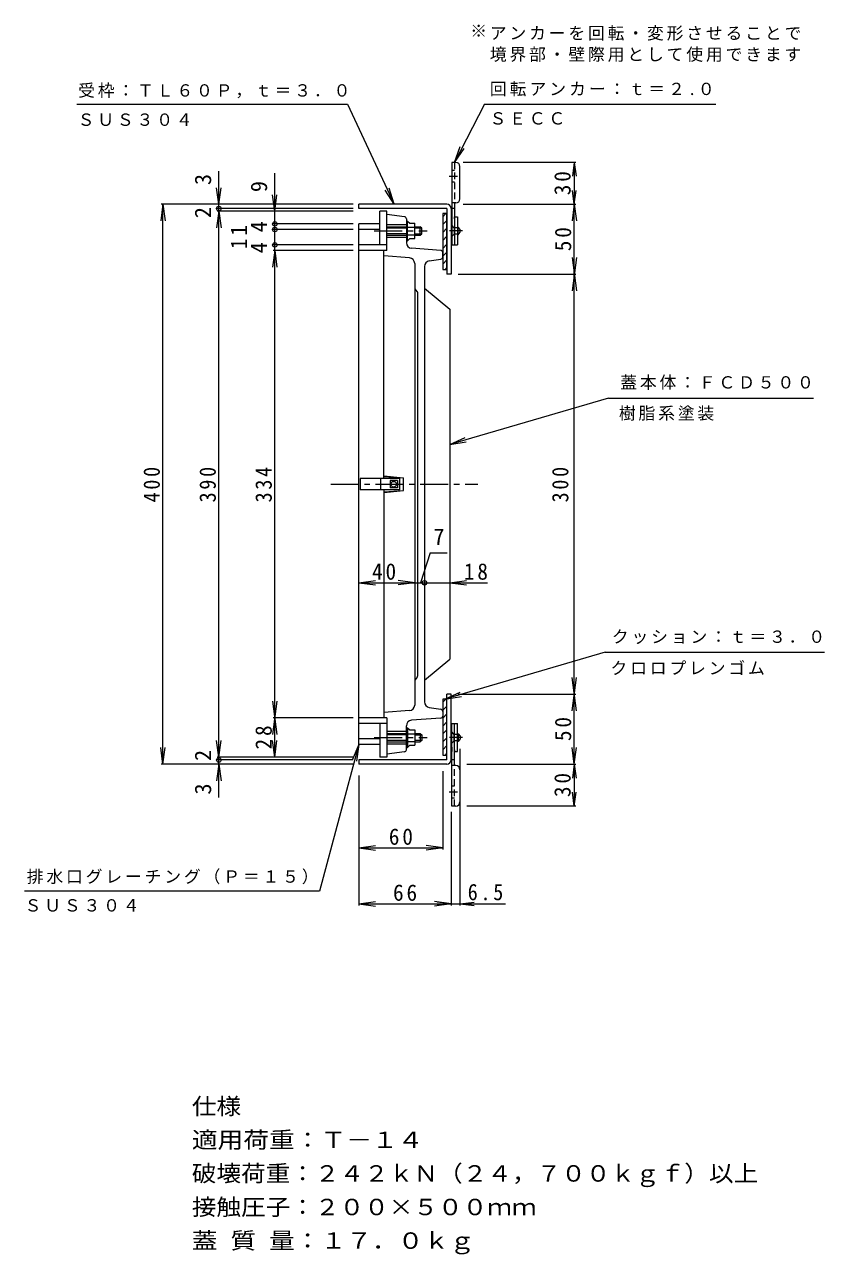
# Model space of a CAD drawing. Units: millimetres at full size, sheet at 1:4. Extents: x -727 to 715, y -548 to 477.
# Drawn here: x 144 to 715, y -402 to 476 of the extents above; entities that cross this region are included whole.
import ezdxf
from ezdxf.enums import TextEntityAlignment as Align

# ---------------------------------------------------------------- set-up
doc = ezdxf.new("R2010")
doc.units = ezdxf.units.MM
doc.header["$LTSCALE"] = 4
doc.header["$PDMODE"] = 32
doc.header["$PDSIZE"] = 3.2
for name, pattern in [('CHAIN1', [8, 5, -1, 1, -1]), ('CHAIN2', [12, 9, -1, 1, -1]), ('DASHED1', [1.8, 1.2, -0.6])]:
    doc.linetypes.add(name, pattern=pattern)
for name, color, linetype, lineweight in [('0-0_通り芯', 3, 'Continuous', 9), ('0-1_躯体', 2, 'Continuous', 9), ('0-4_その他', 7, 'Continuous', 9), ('0-5_寸法', 7, 'Continuous', 9), ('0-6_ハッチ', 6, 'Continuous', 9), ('0-E', 7, 'Continuous', 9), ('0-F', 7, 'Continuous', 9)]:
    doc.layers.add(name, color=color, linetype=linetype, lineweight=lineweight)
doc.styles.add('ＭＳ ゴシック', font='')
doc.styles.get('ＭＳ ゴシック').set_extended_font_data('MS Gothic')

msp = doc.modelspace()

# ---------------------------------------------------------------- linework, layer by layer
at = {"layer": '0-0_通り芯'}
for p, q in [((397.324, 319.033), (397.324, 343.033)), ((402.324, 343.033), (397.324, 343.033)), ((402.324, 315.033), (402.324, 343.033)), ((397.324, 334.033), (382.324, 334.033)), ((382.324, -37.967), (382.324, 334.033)), ((415.011, 339.197), (402.324, 340.783)), ((416.325, 337.709), (416.325, 320.614)), ((416.325, 336.033), (417.125, 336.033)), ((417.125, 322.033), (417.125, 336.033)), ((417.125, 336.033), (418.725, 334.558)), ((418.725, 334.558), (422.325, 334.558)), ((397.324, 330.033), (382.324, 330.033)), ((402.324, 333.533), (416.325, 333.533)), ((402.324, 332.033), (416.325, 332.033)), ((416.325, 331.033), (402.324, 331.033)), ((416.325, 327.033), (402.324, 327.033)), ((402.324, 326.033), (416.325, 326.033)), ((417.125, 331.795), (422.325, 331.795)), ((417.125, 326.271), (422.325, 326.271)), ((422.325, 332.033), (426.325, 332.033)), ((427.325, 331.033), (422.325, 331.033)), ((422.325, 327.033), (427.325, 327.033)), ((422.325, 326.033), (426.325, 326.033)), ((426.325, 326.033), (426.325, 332.033)), ((427.325, 331.033), (426.325, 332.033)), ((426.325, 326.033), (427.325, 327.033)), ((427.325, 327.033), (427.325, 331.033)), ((402.324, 319.033), (382.324, 319.033)), ((402.324, 324.533), (416.325, 324.533)), ((416.325, 322.033), (417.125, 322.033)), ((417.125, 322.033), (418.725, 323.508)), ((440.931, 315.132), (420.04, 316.625)), ((402.324, 315.033), (382.324, 315.033)), ((400.324, 152.033), (400.324, 315.033)), ((418.623, 309.791), (400.324, 311.163)), ((432.716, 307.555), (441.052, 308.837)), ((442.324, 310.32), (442.324, 313.636)), ((422.324, 305.802), (422.324, -9.736)), ((429.324, 303.601), (429.324, -7.535)), ((424.105, 285.807), (422.543, 287.759)), ((424.324, 285.182), (424.324, 10.884)), ((429.324, 288.033), (447.324, 273.033)), ((447.324, 273.033), (447.324, 23.033)), ((383.324, 152.033), (383.324, 144.033)), ((411.324, 152.033), (383.324, 152.033)), ((397.824, 152.033), (397.824, 144.033)), ((400.324, 154.033), (414.324, 152.533)), ((400.324, 153.533), (414.324, 152.533)), ((409.924, 150.633), (409.924, 145.433)), ((411.324, 152.033), (411.324, 144.033)), ((414.324, 143.533), (414.324, 152.533)), ((411.324, 144.033), (383.324, 144.033)), ((400.324, 144.033), (400.324, -18.967)), ((400.324, 142.533), (414.324, 143.533)), ((400.324, 142.033), (414.324, 143.533)), ((409.924, 145.433), (404.724, 145.433)), ((429.324, 8.033), (447.324, 23.033)), ((424.105, 10.259), (422.543, 8.307)), ((418.623, -13.725), (400.324, -15.097)), ((432.716, -11.489), (441.052, -12.771)), ((442.324, -14.254), (442.324, -17.57)), ((402.324, -18.967), (382.324, -18.967)), ((402.324, -22.967), (382.324, -22.967)), ((397.324, -22.967), (397.324, -46.967)), ((402.324, -18.967), (402.324, -46.967)), ((416.325, -41.643), (416.325, -24.548)), ((416.325, -25.967), (417.125, -25.967)), ((417.125, -25.967), (417.125, -39.967)), ((417.125, -25.967), (418.725, -27.442)), ((440.931, -19.066), (420.04, -20.559)), ((397.324, -33.967), (382.324, -33.967)), ((402.324, -28.467), (416.325, -28.467)), ((402.324, -29.967), (416.325, -29.967)), ((416.325, -30.967), (402.324, -30.967)), ((416.325, -34.967), (402.324, -34.967)), ((417.125, -30.205), (422.325, -30.205)), ((422.325, -29.967), (426.325, -29.967)), ((422.325, -30.967), (427.325, -30.967)), ((427.325, -34.967), (422.325, -34.967)), ((426.325, -29.967), (426.325, -35.967)), ((426.325, -29.967), (427.325, -30.967)), ((427.325, -34.967), (426.325, -35.967)), ((427.325, -30.967), (427.325, -34.967)), ((397.324, -37.967), (382.324, -37.967)), ((402.324, -35.967), (416.325, -35.967)), ((402.324, -37.467), (416.325, -37.467)), ((415.011, -43.131), (402.324, -44.717)), ((416.325, -39.967), (417.125, -39.967)), ((417.125, -35.729), (422.325, -35.729)), ((417.125, -39.967), (418.725, -38.492)), ((418.725, -38.492), (422.325, -38.492)), ((422.325, -35.967), (426.325, -35.967)), ((402.324, -46.967), (397.324, -46.967))]:
    msp.add_line(p, q, dxfattribs=at)
at = {"layer": '0-0_通り芯', "linetype": 'CHAIN1'}
for p, q in [((393.324, 329.033), (431.325, 329.033)), ((362.324, 148.033), (467.324, 148.033)), ((393.324, -32.967), (431.325, -32.967))]:
    msp.add_line(p, q, dxfattribs=at)
at = {"layer": '0-0_通り芯'}
for points in [[(418.725, 323.508), (422.325, 323.508), (422.325, 334.558)], [(409.924, 150.633), (404.724, 150.633), (404.724, 145.433)], [(418.725, -27.442), (422.325, -27.442), (422.325, -38.492)]]:
    msp.add_lwpolyline(points, dxfattribs=at)
msp.add_circle((407.324, 148.033), 2, dxfattribs=at)
for centre, radius, start, end in [((414.825, 337.709), 1.5, 0, 82.87332), ((420.325, 320.614), 4, 180, 265.91417), ((418.324, 305.802), 4, 0, 85.71117), ((433.324, 303.601), 4, 98.746, 180), ((440.824, 313.636), 1.5, 0, 85.9142), ((440.824, 310.32), 1.5, 278.74637, 0), ((423.324, 288.384), 1, 180, 218.66106), ((423.324, 285.182), 1, 0, 38.66106), ((423.324, 10.884), 1, 321.33894, 0), ((423.324, 7.682), 1, 141.33894, 180), ((433.324, -7.535), 4, 180, 261.254), ((418.324, -9.736), 4, 274.28883, 0), ((440.824, -17.57), 1.5, 274.0858, 0), ((440.824, -14.254), 1.5, 0, 81.25363), ((420.325, -24.548), 4, 94.08583, 180), ((414.825, -41.643), 1.5, 277.12668, 0)]:
    msp.add_arc(centre, radius, start, end, dxfattribs=at)
at = {"layer": '0-1_躯体'}
for p, q in [((451.624, 378.033), (448.824, 378.033)), ((448.824, 378.033), (448.824, 319.033)), ((454.624, 352.033), (454.624, 375.033)), ((445.324, 348.033), (382.324, 348.033)), ((382.324, 345.033), (382.324, 348.033)), ((445.324, 345.033), (382.324, 345.033)), ((445.324, 345.033), (445.324, 298.033)), ((448.324, 345.033), (448.324, 298.033)), ((451.624, 349.033), (448.824, 349.033)), ((450.824, 345.033), (448.824, 345.033)), ((450.824, 349.038), (450.824, 319.033)), ((448.324, 339.033), (448.324, 319.033)), ((448.324, 339.033), (448.824, 339.033)), ((448.824, 335.783), (448.824, 339.033)), ((448.824, 335.783), (448.824, 322.283)), ((450.824, 337.783), (450.824, 339.033)), ((450.824, 339.033), (452.824, 339.033)), ((452.824, 339.033), (452.824, 319.033)), ((448.624, 333.033), (448.624, 329.033)), ((448.824, 333.033), (448.624, 333.033)), ((448.624, 325.033), (448.624, 329.033)), ((453.324, 326.283), (452.824, 326.283)), ((453.324, 326.283), (453.324, 331.783)), ((448.324, 319.033), (452.824, 319.033)), ((448.824, 325.033), (448.624, 325.033)), ((448.824, 322.283), (448.824, 319.033)), ((448.824, 319.033), (450.824, 319.033)), ((450.824, 320.283), (450.824, 319.033)), ((448.324, 298.033), (445.324, 298.033)), ((448.324, -1.967), (445.324, -1.967)), ((445.324, -48.967), (445.324, -1.967)), ((448.324, -48.967), (448.324, -1.967)), ((448.324, -22.967), (452.824, -22.967)), ((448.324, -42.967), (448.324, -22.967)), ((448.824, -22.967), (450.824, -22.967)), ((448.824, -81.967), (448.824, -22.967)), ((448.824, -26.217), (448.824, -22.967)), ((448.824, -39.717), (448.824, -26.217)), ((450.824, -52.972), (450.824, -22.967)), ((450.824, -24.217), (450.824, -22.967)), ((452.824, -42.967), (452.824, -22.967)), ((448.824, -28.967), (448.624, -28.967)), ((448.624, -28.967), (448.624, -32.967)), ((453.324, -30.217), (452.824, -30.217)), ((453.324, -30.217), (454.824, -31.967)), ((453.324, -30.217), (453.324, -35.717)), ((454.824, -33.967), (453.324, -35.717)), ((454.824, -31.967), (454.824, -33.967)), ((448.324, -42.967), (448.824, -42.967)), ((448.824, -39.717), (448.824, -42.967)), ((450.824, -41.717), (450.824, -42.967)), ((450.824, -42.967), (452.824, -42.967)), ((453.324, -35.717), (452.824, -35.717)), ((445.324, -48.967), (382.324, -48.967)), ((382.324, -48.967), (382.324, -51.967)), ((445.324, -51.967), (382.324, -51.967)), ((450.824, -48.967), (448.824, -48.967)), ((451.624, -52.967), (448.824, -52.967)), ((454.624, -55.967), (454.624, -78.967)), ((451.624, -81.967), (448.824, -81.967))]:
    msp.add_line(p, q, dxfattribs=at)
at = {"layer": '0-1_躯体', "linetype": 'DASHED1'}
for p, q in [((450.824, 378.028), (450.824, 349.038)), ((450.824, 372.283), (448.824, 372.283)), ((450.824, 363.783), (448.824, 363.783)), ((450.624, 331.283), (448.824, 333.033)), ((450.624, 326.783), (448.824, 325.033)), ((450.624, 331.283), (450.824, 331.283)), ((452.824, 331.283), (450.824, 331.283)), ((452.824, 326.783), (450.824, 326.783)), ((450.624, -30.717), (448.824, -28.967)), ((450.624, -30.717), (450.824, -30.717)), ((450.624, -35.217), (450.624, -30.717)), ((452.824, -30.717), (450.824, -30.717)), ((450.624, -35.217), (448.824, -36.967)), ((450.624, -35.217), (450.824, -35.217)), ((452.824, -35.217), (450.824, -35.217)), ((450.824, -81.962), (450.824, -52.972)), ((450.824, -67.717), (448.824, -67.717)), ((450.824, -76.217), (448.824, -76.217))]:
    msp.add_line(p, q, dxfattribs=at)
at = {"layer": '0-1_躯体', "linetype": 'CHAIN2'}
for p, q in [((452.824, 368.033), (446.824, 368.033)), ((456.372, 329.033), (447.288, 329.033)), ((456.372, -32.967), (447.288, -32.967)), ((452.824, -71.967), (446.824, -71.967))]:
    msp.add_line(p, q, dxfattribs=at)
at = {"layer": '0-1_躯体', "linetype": 'DASHED1'}
msp.add_lwpolyline([(450.624, 331.283), (450.624, 326.783), (450.824, 326.783)], dxfattribs=at)
at = {"layer": '0-1_躯体'}
for points in [[(453.324, 326.283), (454.824, 328.033), (454.824, 330.033), (453.324, 331.783), (452.824, 331.783)], [(448.824, -36.967), (448.624, -36.967), (448.624, -32.967)]]:
    msp.add_lwpolyline(points, dxfattribs=at)
for centre, start, end in [((451.624, 375.033), 0, 90), ((451.624, 352.033), 270, 0), ((445.324, 345.033), 0, 90), ((445.324, -48.967), 270, 0), ((451.624, -55.967), 0, 90), ((451.624, -78.967), 270, 0)]:
    msp.add_arc(centre, 3, start, end, dxfattribs=at)
at = {"layer": '0-4_その他'}
for p, q in [((537.524, 378.033), (456.824, 378.033)), ((536.324, 378.033), (535.019, 368.118)), ((536.324, 378.033), (536.324, 348.033)), ((536.324, 378.033), (537.629, 368.118)), ((536.324, 348.033), (535.019, 357.947)), ((536.324, 348.033), (537.629, 357.947)), ((456.824, 348.033), (537.524, 348.033)), ((536.324, 348.033), (534.758, 336.136)), ((536.324, 298.033), (536.324, 348.033)), ((536.324, 348.033), (537.89, 336.136)), ((537.89, 309.93), (534.758, 286.136)), ((534.758, 309.93), (537.89, 286.136)), ((453.324, 298.033), (537.524, 298.033)), ((536.324, -1.967), (536.324, 298.033)), ((534.758, -13.864), (537.89, 9.93)), ((537.89, -13.864), (534.758, 9.93)), ((453.324, -1.967), (537.524, -1.967)), ((536.324, -51.967), (536.324, -1.967)), ((454.824, -152.967), (454.824, -40.967)), ((536.324, -51.967), (534.758, -40.07)), ((536.324, -51.967), (537.89, -40.07)), ((459.624, -51.967), (537.524, -51.967)), ((536.324, -51.967), (535.019, -61.882)), ((536.324, -51.967), (536.324, -81.967)), ((536.324, -51.967), (537.629, -61.882)), ((382.324, -59.967), (382.324, -152.967)), ((442.324, -56.967), (442.324, -112.967)), ((536.324, -81.967), (535.019, -72.053)), ((536.324, -81.967), (537.629, -72.053)), ((448.324, -86.003), (448.324, -152.967)), ((537.524, -81.967), (459.624, -81.967)), ((382.324, -111.767), (394.222, -110.201)), ((382.324, -111.767), (442.324, -111.767)), ((382.324, -111.767), (394.222, -113.334)), ((442.324, -111.767), (430.427, -110.201)), ((442.324, -111.767), (430.427, -113.334)), ((382.324, -151.767), (394.222, -150.201)), ((382.324, -151.767), (394.222, -153.334)), ((448.324, -151.767), (436.427, -153.334)), ((448.324, -151.767), (438.41, -150.462)), ((448.324, -151.767), (438.41, -153.073)), ((448.324, -151.767), (454.824, -151.767)), ((454.824, -151.767), (464.738, -150.462)), ((454.824, -151.767), (487.282, -151.767)), ((454.824, -151.767), (464.738, -153.073))]:
    msp.add_line(p, q, dxfattribs=at)
msp.add_lwpolyline([(382.324, -151.767), (448.324, -151.767), (436.427, -150.201)], dxfattribs=at)
at = {"layer": '0-5_寸法'}
for p, q in [((180.871, 419.713), (374.33, 419.713)), ((472.181, 419.713), (450.824, 378.033)), ((472.181, 419.713), (637.435, 419.713)), ((450.824, 378.033), (454.856, 389.335)), ((450.824, 378.033), (457.644, 387.907)), ((407.726, 348.033), (404.121, 359.479)), ((558.467, 27.978), (715.114, 27.978)), ((443.824, -5.467), (454.807, -0.631))]:
    msp.add_line(p, q, dxfattribs=at)
for points in [[(374.33, 419.713), (407.726, 348.033), (401.282, 358.156)], [(558.467, 27.978), (443.824, -5.467), (455.684, -3.639)]]:
    msp.add_lwpolyline(points, dxfattribs=at)
at = {"layer": '0-6_ハッチ'}
for p, q in [((442.324, 339.217), (444.64, 341.533)), ((442.324, 341.533), (442.324, 301.533)), ((445.324, 341.533), (442.324, 341.533)), ((442.324, 333.561), (445.324, 336.561)), ((445.324, 301.533), (445.324, 341.533)), ((442.324, 327.904), (445.324, 330.904)), ((442.324, 322.247), (445.324, 325.247)), ((442.324, 316.59), (445.324, 319.59)), ((442.324, 310.933), (445.324, 313.933)), ((442.324, 305.276), (445.324, 308.276)), ((442.324, 301.533), (445.324, 301.533)), ((444.238, 301.533), (445.324, 302.62)), ((442.324, -7.783), (444.64, -5.467)), ((442.324, -13.439), (445.324, -10.439)), ((442.324, -19.096), (445.324, -16.096)), ((442.324, -24.753), (445.324, -21.753)), ((442.324, -30.41), (445.324, -27.41)), ((442.324, -36.067), (445.324, -33.067)), ((442.324, -41.724), (445.324, -38.724)), ((442.324, -45.467), (445.324, -45.467)), ((444.238, -45.467), (445.324, -44.38))]:
    msp.add_line(p, q, dxfattribs=at)
msp.add_lwpolyline([(445.324, -45.467), (445.324, -5.467), (442.324, -5.467), (442.324, -45.467)], dxfattribs=at)
at = {"layer": '0-E'}
for p, q in [((560.827, 209.652), (447.324, 176.54)), ((560.827, 209.652), (707.375, 209.652)), ((447.324, 176.54), (458.307, 181.376)), ((447.324, 176.54), (459.184, 178.368)), ((382.324, -37.967), (354.242, -142.772)), ((382.324, -37.967), (377.732, -49.054)), ((382.324, -37.967), (380.758, -49.864)), ((354.242, -142.772), (143.502, -142.772))]:
    msp.add_line(p, q, dxfattribs=at)
at = {"layer": '0-F'}
for p, q in [((282.324, -75.697), (282.324, 371.762)), ((322.324, -46.967), (322.324, 370.195)), ((282.324, 348.033), (280.758, 359.93)), ((282.324, 348.033), (283.891, 359.93)), ((322.324, 343.033), (320.758, 354.93)), ((322.324, 343.033), (323.891, 354.93)), ((242.324, 348.033), (240.758, 336.136)), ((378.324, 348.033), (241.124, 348.033)), ((242.324, -51.967), (242.324, 348.033)), ((242.324, 348.033), (243.891, 336.136)), ((282.324, 343.033), (280.758, 331.136)), ((378.324, 345.033), (281.124, 345.033)), ((378.324, 343.033), (281.124, 343.033)), ((282.324, 343.033), (283.891, 331.136)), ((378.324, 334.033), (321.124, 334.033)), ((378.324, 330.033), (321.124, 330.033)), ((378.324, 319.033), (321.124, 319.033)), ((322.324, 315.033), (320.758, 303.136)), ((378.324, 315.033), (321.124, 315.033)), ((322.324, 315.033), (323.891, 303.136)), ((433.348, 99.038), (426.436, 77.642)), ((433.348, 99.038), (445.564, 99.038)), ((382.324, 77.642), (394.221, 79.209)), ((422.324, 77.642), (410.427, 79.209)), ((447.324, 77.642), (459.221, 79.209)), ((382.324, 77.642), (474.356, 77.642)), ((382.324, 77.642), (394.221, 76.076)), ((422.324, 77.642), (410.427, 76.076)), ((447.324, 77.642), (459.221, 76.076)), ((323.891, -7.07), (320.758, -30.864)), ((320.758, -7.07), (323.891, -30.864)), ((378.324, -18.967), (321.124, -18.967)), ((282.324, -46.967), (280.758, -35.07)), ((282.324, -46.967), (283.891, -35.07)), ((322.324, -46.967), (320.758, -35.07)), ((322.324, -46.967), (323.891, -35.07)), ((242.324, -51.967), (240.758, -40.07)), ((242.324, -51.967), (243.891, -40.07)), ((378.324, -51.967), (241.124, -51.967)), ((282.324, -51.967), (280.758, -63.864)), ((378.324, -46.967), (281.124, -46.967)), ((378.324, -48.967), (281.124, -48.967)), ((282.324, -51.967), (283.891, -63.864))]:
    msp.add_line(p, q, dxfattribs=at)
for p in [(282.324, 345.033), (322.324, 334.033), (322.324, 330.033), (322.324, 319.033), (429.324, 77.642), (282.324, -48.967)]:
    msp.add_point(p, dxfattribs=at)

# ---------------------------------------------------------------- texts
at = {"layer": '0-4_その他', "color": 2, "char_height": 11.73, "attachment_point": 7, "rotation": 90, "style": 'ＭＳ ゴシック'}
for s, insert in [('\\T1.27;\\W0.95;30', (533.924, 354.533)), ('\\T1.27;\\W0.95;50', (534.324, 314.533)), ('\\T1.27;\\W0.9;300', (532.324, 135.033)), ('\\T1.27;\\W0.95;50', (534.324, -35.467)), ('\\T1.27;\\W0.95;30', (533.924, -75.467))]:
    msp.add_mtext(s, dxfattribs=dict(at, insert=insert))
at = {"layer": '0-4_その他', "color": 2, "char_height": 11.73, "attachment_point": 7, "style": 'ＭＳ ゴシック'}
for s, insert in [('\\T1.27;\\W0.95;60', (403.824, -109.767)), ('\\T1.27;\\W0.95;66', (406.824, -149.767)), ('\\T1.27;\\W0.9;6.5', (460.196, -149.367))]:
    msp.add_mtext(s, dxfattribs=dict(at, insert=insert))
at = {"layer": '0-5_寸法', "style": 'ＭＳ ゴシック'}
msp.add_text('※', height=8.798, dxfattribs=at).set_placement((461.981, 464.937), align=Align.BOTTOM_LEFT)
at = {"layer": '0-5_寸法', "char_height": 8.798, "attachment_point": 7, "style": 'ＭＳ ゴシック'}
for s, insert in [('\\T1.17;アンカーを回転・変形させることで', (475.981, 464.937)), ('\\T1.17;境界部・壁際用として使用できます', (475.981, 449.756)), ('\\T1.17;受枠：ＴＬ６０Ｐ，ｔ＝３．０', (181.798, 423.747)), ('\\T1.18;回転アンカー：ｔ＝２.０', (475.981, 425.162)), ('\\T1.17;ＳＵＳ３０４', (181.411, 403.962)), ('\\T1.17;ＳＥＣＣ', (475.789, 404.893)), ('\\T1.17;クッション：ｔ＝３．０', (563.214, 33.8)), ('\\T1.17;クロロプレンゴム', (562.233, 11.723))]:
    msp.add_mtext(s, dxfattribs=dict(at, insert=insert))
at = {"layer": '0-E', "char_height": 8.798, "attachment_point": 7, "style": 'ＭＳ ゴシック'}
for s, insert in [('\\T1.17;蓋本体：ＦＣＤ５００', (569.201, 215.475)), ('\\T1.17;樹脂系塗装', (568.219, 193.397)), ('\\T1.17;排水口グレーチング（Ｐ＝１５）', (145.054, -137.81)), ('\\T1.17;ＳＵＳ３０４', (143.502, -157.41))]:
    msp.add_mtext(s, dxfattribs=dict(at, insert=insert))
at = {"layer": '0-F', "color": 2, "style": 'ＭＳ ゴシック'}
for s, p in [('3', (280.324, 361.767)), ('9', (320.324, 356.736)), ('2', (280.324, 338.116)), ('4', (320.324, 328.033)), ('4', (320.324, 313.033)), ('2', (280.324, -49.773)), ('3', (280.324, -73.701))]:
    msp.add_text(s, height=11.73, rotation=90, dxfattribs=at).set_placement(p, align=Align.BOTTOM_LEFT)
msp.add_text('7', height=11.73, dxfattribs=at).set_placement((435.624, 101.067), align=Align.BOTTOM_LEFT)
for s, width, p in [('仕様', 1.1, (263.013, -305.774)), ('適用荷重：Ｔ－１４', 1.15, (263.013, -329.774)), ('破壊荷重：２４２ｋＮ（２４，７００ｋｇｆ）以上', 1.1, (263.013, -353.774)), ('接触圧子：２００×５００ｍｍ', 1.1, (263.013, -377.774)), ('蓋 質 量：１７．０ｋｇ', 1.15, (263.013, -401.774))]:
    msp.add_text(s, height=11.73, dxfattribs=dict(at, width=width)).set_placement(p, align=Align.BOTTOM_LEFT)
at = {"layer": '0-F', "color": 2, "char_height": 11.73, "attachment_point": 7, "rotation": 90, "style": 'ＭＳ ゴシック'}
for s, insert in [('\\T1.27;\\W0.95;11', (302.46, 316.033)), ('\\T1.27;\\W0.9;400', (240.324, 135.033)), ('\\T1.27;\\W0.9;390', (280.324, 135.033)), ('\\T1.27;\\W0.9;334', (320.324, 135.033)), ('\\T1.27;\\W0.95;28', (320.324, -41.467))]:
    msp.add_mtext(s, dxfattribs=dict(at, insert=insert))
at = {"layer": '0-F', "color": 2, "char_height": 11.73, "attachment_point": 7, "style": 'ＭＳ ゴシック'}
for s, insert in [('\\T1.27;\\W0.95;40', (391.824, 79.642)), ('\\T1.27;\\W0.95;18', (457.435, 79.642))]:
    msp.add_mtext(s, dxfattribs=dict(at, insert=insert))

doc.saveas('drawing.dxf')
